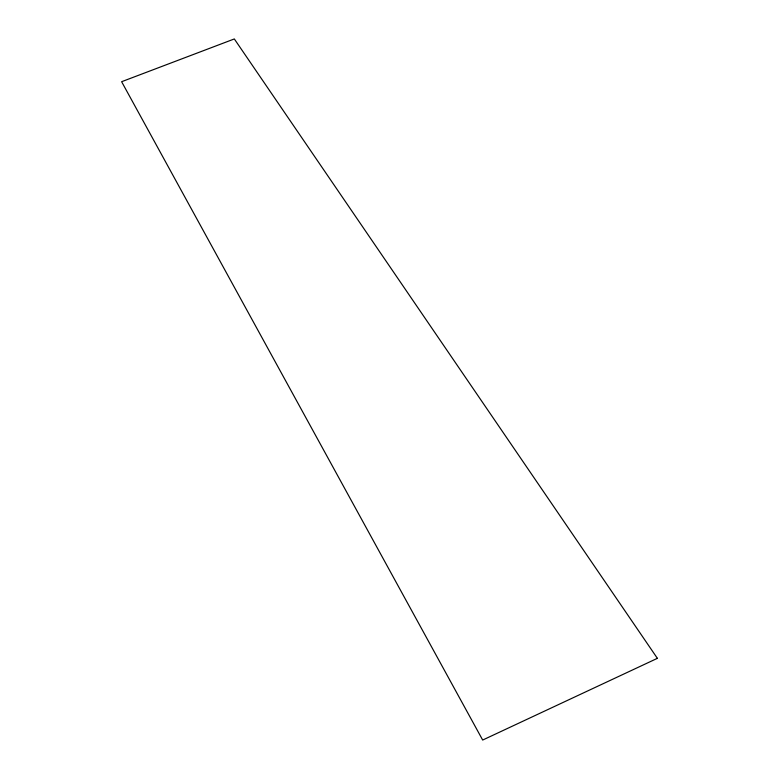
<?xml version="1.0" encoding="UTF-8"?>
<svg xmlns="http://www.w3.org/2000/svg" width="779" height="779" viewBox="0 0 779 779"><rect width="100%" height="100%" fill="white"/><g stroke="black" fill="none" stroke-linecap="round" stroke-linejoin="round"><path stroke-width="1.17" d="M657.379 658.333L482.678 740.05L121.621 81.707L234.323 38.95L657.379 658.333"/></g></svg>
